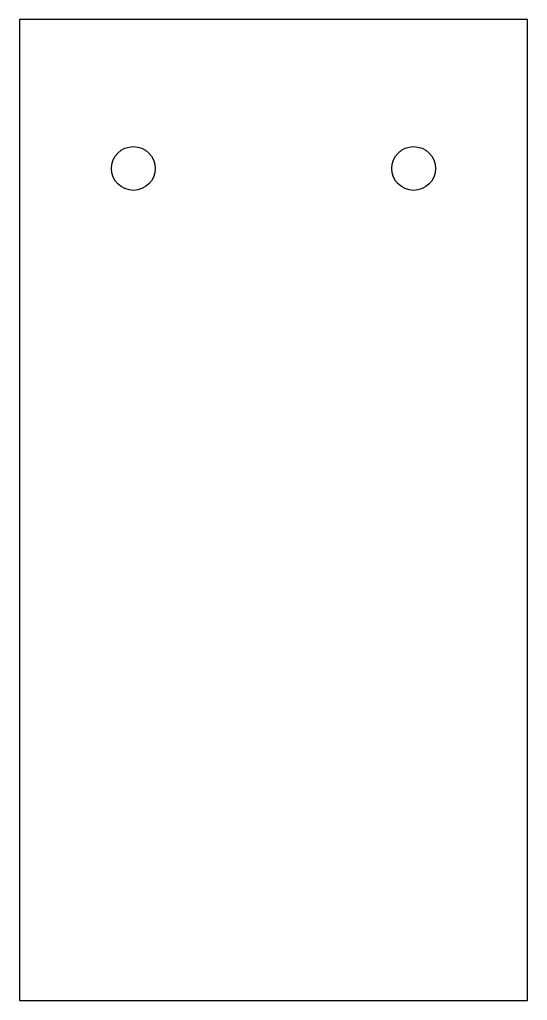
# Model space of a CAD drawing. Header units: millimetres. Extents: x 0.5 to 29.5, y 0.5 to 56.5.
import ezdxf

# ---------------------------------------------------------------- set-up
doc = ezdxf.new("R2010")
doc.units = ezdxf.units.MM

msp = doc.modelspace()

# ---------------------------------------------------------------- linework, layer by layer
for p, q in [((29.5, 56.5), (0.5, 56.5)), ((0.5, 56.5), (0.5, 0.5)), ((29.5, 0.5), (29.5, 56.5)), ((0.5, 0.5), (29.5, 0.5))]:
    msp.add_line(p, q)
for centre in [(7, 48), (23, 48)]:
    msp.add_circle(centre, 1.25)

doc.saveas('drawing.dxf')
